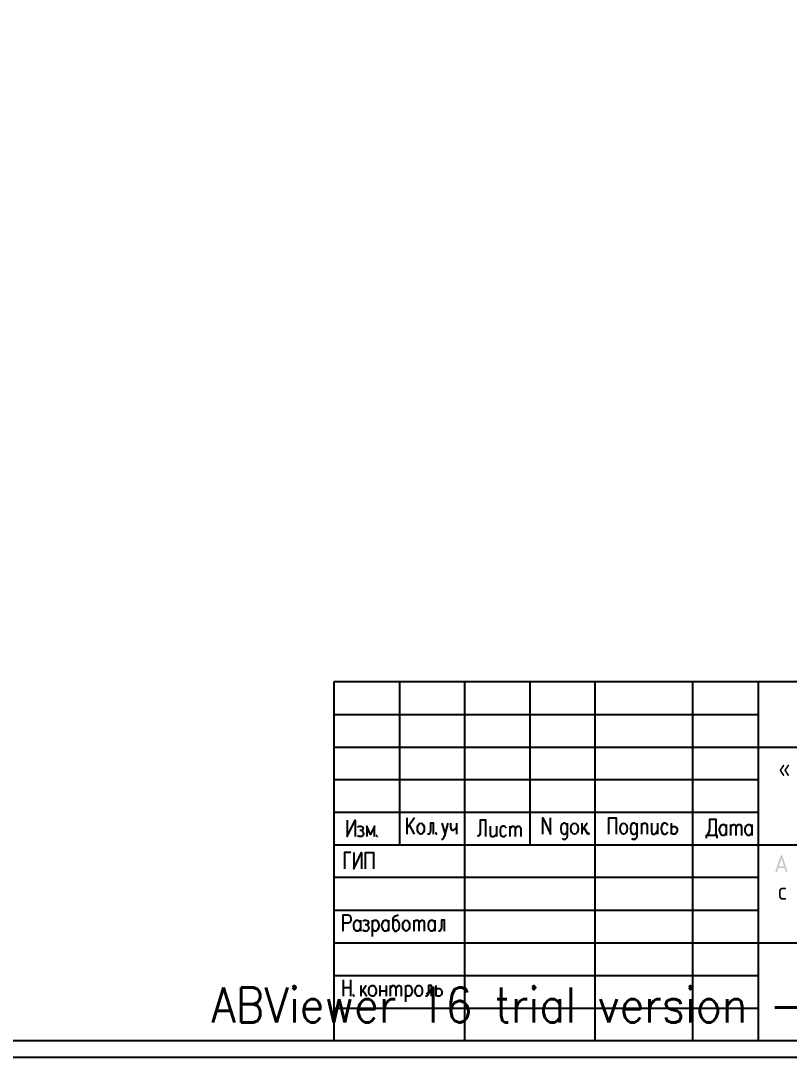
# Model space of a CAD drawing. Header units: millimetres. Extents: x 0 to 420, y 0 to 297.
# Drawn here: x 260.3 to 340.2, y 0 to 107.8 of the extents above; entities that cross this region are included whole.
import ezdxf

# ---------------------------------------------------------------- set-up
doc = ezdxf.new("R2010")
doc.units = ezdxf.units.MM
doc.layers.get('0').update_dxf_attribs({"linetype": 'CONTINUOUS'})
doc.styles.get("Standard").update_dxf_attribs({"font": 'STANDARD'})

# ---------------------------------------------------------------- blocks, each defined once
blk = doc.blocks.new('ABViewer')
at = {"color": 0, "true_color": 0x000001, "insert": (0, 0), "char_height": 0.05, "attachment_point": 1}
blk.add_mtext('ABViewer 16 trial version - www.cadsofttools.com', dxfattribs=at)

msp = doc.modelspace()

# ---------------------------------------------------------------- hatches: boundary and pattern name
at = {"true_color": 0x000007}
h = msp.add_hatch(color=0, dxfattribs=at)
h.paths.add_polyline_path([(339.390082, 20.639815), (339.126601, 19.84827), (339.654114, 19.84827)], flags=0)
h.paths.add_polyline_path([(340.019019, 19.309181), (339.996419, 19.241726), (339.92917, 19.219333), (339.875082, 19.234629), (339.843732, 19.280518), (339.714197, 19.668574), (339.066519, 19.668574), (338.936983, 19.280518), (338.905219, 19.234629), (338.851545, 19.219333), (338.78409, 19.241726), (338.761697, 19.309181), (338.765555, 19.337845), (339.300785, 20.943535), (339.335098, 20.997623), (339.390082, 21.015744), (339.444997, 20.998381), (339.478828, 20.946291), (340.01516, 19.337845)], flags=0)
msp.add_hatch(color=0, dxfattribs=at).paths.add_polyline_path([(339.322393, 17.280803), (339.322393, 16.742265), (339.335622, 16.673501), (339.375309, 16.615486), (339.433325, 16.575798), (339.502089, 16.562569), (339.771082, 16.562569), (339.83833, 16.539969), (339.86093, 16.472721), (339.83833, 16.405266), (339.771082, 16.382873), (339.502089, 16.382873), (339.3627, 16.408918), (339.246876, 16.487053), (339.168741, 16.602877), (339.142697, 16.742265), (339.142697, 17.280803), (339.168741, 17.419984), (339.246876, 17.536015), (339.3627, 17.61415), (339.502089, 17.640195), (339.771082, 17.640195), (339.83833, 17.617595), (339.86093, 17.550347), (339.83833, 17.482892), (339.771082, 17.460499), (339.502089, 17.460499), (339.432636, 17.447339), (339.374758, 17.408133), (339.335346, 17.349842)], flags=0)

# ---------------------------------------------------------------- linework, layer by layer
at = {"color": 0, "true_color": 0x000007}
for points in [[(0.211668, 0), (420.073667, 0), (420.073667, 296.925999), (0.211668, 296.925999)], [(7.239002, 1.735667), (418.338, 1.735667), (418.338, 295.190332), (7.239002, 295.190332)], [(296.799, 7.450667), (296.968333, 7.450667), (297.095333, 7.408333), (297.18, 7.239), (297.264667, 6.985), (297.264667, 6.815667), (297.18, 6.561667), (297.095333, 6.434667), (296.968333, 6.35), (296.799, 6.35), (296.672, 6.434667), (296.545, 6.561667), (296.502667, 6.815667), (296.502667, 6.985), (296.545, 7.239), (296.672, 7.408333)], [(301.582667, 7.450667), (301.752, 7.450667), (301.879, 7.408333), (302.006, 7.239), (302.048333, 6.985), (302.048333, 6.815667), (302.006, 6.561667), (301.879, 6.434667), (301.752, 6.35), (301.582667, 6.35), (301.498, 6.434667), (301.371, 6.561667), (301.328667, 6.815667), (301.328667, 6.985), (301.371, 7.239), (301.498, 7.408333)]]:
    msp.add_lwpolyline(points, close=True, dxfattribs=at)
for points in [[(418.338, 39.031333), (292.862, 39.031333)], [(292.862, 39.031333), (292.862, 1.735667)], [(299.677667, 39.031333), (299.677667, 22.098)], [(306.451, 39.031333), (306.451, 1.735667)], [(313.224333, 39.031333), (313.224333, 22.098)], [(319.997667, 39.031333), (319.997667, 1.735667)], [(330.157667, 39.031333), (330.157667, 1.735667)], [(336.973333, 39.031333), (336.973333, 1.735667)], [(292.862, 35.644667), (336.973333, 35.644667)], [(292.862, 32.258), (336.973333, 32.258)], [(336.973333, 32.258), (418.338, 32.258)], [(292.862, 28.871333), (336.973333, 28.871333)], [(292.862, 25.484667), (336.973333, 25.484667)], [(301.244, 24.892), (300.439667, 23.791333)], [(300.439667, 24.892), (300.439667, 23.198667)], [(314.579, 23.198667), (314.579, 24.892), (315.383333, 23.198667), (315.383333, 24.892)], [(321.437, 23.198667), (321.437, 24.892), (322.199, 24.892), (322.199, 23.198667)], [(294.259, 24.638), (294.259, 22.944667), (295.063333, 24.638), (295.063333, 22.944667)], [(295.317333, 23.960667), (295.486667, 24.045333), (295.656, 24.045333), (295.825333, 23.960667), (295.91, 23.833667), (295.825333, 23.664333), (295.740667, 23.579667), (295.571333, 23.579667)], [(297.095333, 22.944667), (297.095333, 24.045333), (296.672, 23.156333), (296.291, 24.045333), (296.291, 22.944667)], [(301.244, 23.198667), (300.736, 24.172333)], [(303.233667, 23.198667), (303.233667, 24.341667), (302.895, 24.341667), (302.895, 23.537333), (302.852667, 23.283333), (302.725667, 23.198667), (302.598667, 23.198667)], [(304.080333, 24.341667), (304.419, 23.198667), (304.757667, 24.341667)], [(304.969333, 24.341667), (304.969333, 23.918333), (305.054, 23.706667), (305.138667, 23.622), (305.308, 23.622), (305.435, 23.706667), (305.604333, 23.918333)], [(305.604333, 24.341667), (305.604333, 23.198667)], [(308.652333, 22.944667), (308.652333, 24.638), (308.059667, 24.638), (308.059667, 23.241), (307.975, 23.071667), (307.932667, 23.029333), (307.805667, 22.944667)], [(309.118, 24.045333), (309.118, 23.241), (309.160333, 23.029333), (309.287333, 22.944667), (309.456667, 22.944667), (309.583667, 23.029333), (309.753, 23.241)], [(309.753, 24.045333), (309.753, 22.944667)], [(310.811333, 23.833667), (310.684333, 23.960667), (310.599667, 24.045333), (310.430333, 24.045333), (310.303333, 23.960667), (310.176333, 23.833667), (310.134, 23.579667), (310.134, 23.410333), (310.176333, 23.156333), (310.303333, 23.029333), (310.430333, 22.944667), (310.599667, 22.944667), (310.684333, 23.029333), (310.811333, 23.156333)], [(311.15, 24.045333), (311.15, 22.944667)], [(311.15, 23.749), (311.319333, 23.960667), (311.446333, 24.045333), (311.531, 24.045333), (311.658, 23.960667), (311.700333, 23.749), (311.700333, 22.944667)], [(311.700333, 23.749), (311.869667, 23.960667), (311.996667, 24.045333), (312.123667, 24.045333), (312.208333, 23.960667), (312.293, 23.749), (312.293, 22.944667)], [(317.119, 24.087667), (317.076667, 24.172333), (316.992, 24.257), (316.907333, 24.341667), (316.738, 24.341667), (316.611, 24.257), (316.484, 24.087667), (316.441667, 23.876), (316.441667, 23.706667), (316.484, 23.452667), (316.611, 23.283333), (316.738, 23.198667), (316.907333, 23.198667), (316.992, 23.283333), (317.119, 23.452667)], [(317.119, 24.341667), (317.119, 23.029333), (317.076667, 22.817667), (316.992, 22.733), (316.907333, 22.648333), (316.738, 22.648333), (316.611, 22.733)], [(318.643, 24.341667), (318.643, 23.198667)], [(319.193333, 24.341667), (318.643, 23.537333)], [(318.854667, 23.876), (319.278, 23.198667)], [(324.358, 24.087667), (324.315667, 24.172333), (324.231, 24.257), (324.146333, 24.341667), (323.977, 24.341667), (323.85, 24.257), (323.723, 24.087667), (323.680667, 23.876), (323.680667, 23.706667), (323.723, 23.452667), (323.85, 23.283333), (323.977, 23.198667), (324.146333, 23.198667), (324.231, 23.283333), (324.358, 23.452667)], [(324.358, 24.341667), (324.358, 23.029333), (324.315667, 22.817667), (324.231, 22.733), (324.146333, 22.648333), (323.977, 22.648333), (323.85, 22.733)], [(324.823667, 24.341667), (324.823667, 23.198667)], [(324.823667, 24.003), (324.993, 24.257), (325.077667, 24.341667), (325.247, 24.341667), (325.374, 24.257), (325.416333, 24.087667), (325.416333, 23.198667)], [(325.882, 24.341667), (325.882, 23.537333), (325.924333, 23.283333), (326.051333, 23.198667), (326.220667, 23.198667), (326.347667, 23.283333), (326.517, 23.537333)], [(326.517, 24.341667), (326.517, 23.198667)], [(327.575333, 24.087667), (327.448333, 24.257), (327.363667, 24.341667), (327.194333, 24.341667), (327.067333, 24.257), (326.940333, 24.087667), (326.898, 23.876), (326.898, 23.706667), (326.940333, 23.452667), (327.067333, 23.283333), (327.194333, 23.198667), (327.363667, 23.198667), (327.448333, 23.283333), (327.575333, 23.452667)], [(327.914, 24.341667), (327.914, 23.198667)], [(327.914, 23.876), (327.956333, 23.918333), (328.083333, 24.003), (328.252667, 24.003), (328.295, 24.003), (328.422, 23.918333), (328.464333, 23.876), (328.549, 23.706667), (328.549, 23.537333), (328.464333, 23.368), (328.422, 23.283333), (328.295, 23.198667), (328.083333, 23.198667), (327.956333, 23.283333), (327.914, 23.368)], [(331.681667, 23.071667), (331.851, 23.325667), (331.893333, 23.495), (331.935667, 23.833667), (331.935667, 24.765), (332.570667, 24.765), (332.570667, 23.071667)], [(333.629, 23.325667), (333.544333, 23.156333), (333.417333, 23.071667), (333.248, 23.071667), (333.121, 23.156333), (333.078667, 23.241), (333.036333, 23.325667), (332.951667, 23.579667), (332.951667, 23.749), (333.036333, 23.960667), (333.121, 24.13), (333.248, 24.214667), (333.417333, 24.214667), (333.544333, 24.13), (333.629, 23.960667)], [(333.629, 24.214667), (333.629, 23.071667)], [(334.094667, 24.214667), (334.094667, 23.071667)], [(334.094667, 23.918333), (334.264, 24.13), (334.391, 24.214667), (334.475667, 24.214667), (334.602667, 24.13), (334.645, 23.918333), (334.645, 23.071667)], [(334.645, 23.918333), (334.814333, 24.13), (334.941333, 24.214667), (335.068333, 24.214667), (335.153, 24.13), (335.237667, 23.918333), (335.237667, 23.071667)], [(336.296, 23.325667), (336.169, 23.156333), (336.084333, 23.071667), (335.915, 23.071667), (335.788, 23.156333), (335.745667, 23.241), (335.661, 23.325667), (335.618667, 23.579667), (335.618667, 23.749), (335.661, 23.960667), (335.788, 24.13), (335.915, 24.214667), (336.084333, 24.214667), (336.169, 24.13), (336.296, 23.960667)], [(336.296, 24.214667), (336.296, 23.071667)], [(295.740667, 23.579667), (295.825333, 23.495), (295.91, 23.410333), (295.952333, 23.241), (295.91, 23.071667), (295.825333, 23.029333), (295.740667, 22.944667), (295.486667, 22.944667), (295.317333, 23.029333)], [(297.349333, 23.071667), (297.307, 23.029333), (297.349333, 22.944667), (297.434, 23.029333)], [(303.53, 23.368), (303.445333, 23.283333), (303.53, 23.198667), (303.572333, 23.283333)], [(304.419, 23.198667), (304.292, 22.902333), (304.207333, 22.733), (304.080333, 22.648333), (304.038, 22.648333)], [(319.362667, 23.368), (319.320333, 23.283333), (319.362667, 23.198667), (319.447333, 23.283333)], [(332.697667, 22.775333), (332.697667, 23.071667), (331.554667, 23.071667), (331.554667, 22.775333)], [(292.862, 22.098), (418.338, 22.098)], [(294.64, 21.293667), (293.962667, 21.293667), (293.962667, 19.600333)], [(294.936333, 21.293667), (294.936333, 19.600333), (295.740667, 21.293667), (295.740667, 19.600333)], [(296.164, 19.600333), (296.164, 21.293667), (296.968333, 21.293667), (296.968333, 19.600333)], [(292.862, 18.711333), (336.973333, 18.711333)], [(292.862, 15.282333), (336.973333, 15.282333)], [(293.835667, 13.123333), (293.835667, 14.816667), (294.343667, 14.816667), (294.513, 14.732), (294.597667, 14.647333), (294.64, 14.478), (294.64, 14.266333), (294.597667, 14.097), (294.513, 14.012333), (294.343667, 13.927667), (293.835667, 13.927667)], [(295.613667, 13.377333), (295.486667, 13.208), (295.359667, 13.123333), (295.190333, 13.123333), (295.105667, 13.208), (295.021, 13.292667), (294.978667, 13.377333), (294.936333, 13.589), (294.936333, 13.758333), (294.978667, 14.012333), (295.105667, 14.181667), (295.190333, 14.266333), (295.359667, 14.266333), (295.486667, 14.181667), (295.613667, 14.012333)], [(295.613667, 14.266333), (295.613667, 13.123333)], [(295.867667, 14.181667), (296.037, 14.266333), (296.206333, 14.266333), (296.375667, 14.181667), (296.460333, 14.012333), (296.375667, 13.843), (296.291, 13.758333), (296.121667, 13.758333)], [(296.841333, 14.266333), (296.841333, 12.573)], [(296.841333, 14.012333), (296.968333, 14.181667), (297.095333, 14.266333), (297.264667, 14.266333), (297.349333, 14.181667), (297.476333, 14.012333), (297.518667, 13.758333), (297.518667, 13.589), (297.476333, 13.377333), (297.349333, 13.208), (297.264667, 13.123333), (297.095333, 13.123333), (296.968333, 13.208), (296.841333, 13.377333)], [(298.534667, 13.377333), (298.45, 13.208), (298.323, 13.123333), (298.153667, 13.123333), (298.026667, 13.208), (297.984333, 13.292667), (297.942, 13.377333), (297.857333, 13.589), (297.857333, 13.758333), (297.942, 14.012333), (298.026667, 14.181667), (298.153667, 14.266333), (298.323, 14.266333), (298.45, 14.181667), (298.534667, 14.012333)], [(298.534667, 14.266333), (298.534667, 13.123333)], [(299.550667, 14.816667), (299.466, 14.732), (299.169667, 14.647333), (299.042667, 14.562667), (299.000333, 14.393333), (299.000333, 13.462), (299.042667, 13.292667), (299.127333, 13.208), (299.212, 13.123333), (299.381333, 13.123333), (299.508333, 13.208), (299.635333, 13.377333), (299.677667, 13.589), (299.677667, 13.758333), (299.635333, 14.012333), (299.550667, 14.097), (299.508333, 14.181667), (299.381333, 14.266333), (299.212, 14.266333), (299.127333, 14.181667), (299.000333, 14.012333)], [(301.159333, 14.266333), (301.159333, 13.123333)], [(301.159333, 13.927667), (301.328667, 14.181667), (301.413333, 14.266333), (301.540333, 14.266333), (301.667333, 14.181667), (301.709667, 13.927667), (301.709667, 13.123333)], [(301.709667, 13.927667), (301.879, 14.181667), (302.006, 14.266333), (302.090667, 14.266333), (302.217667, 14.181667), (302.26, 13.927667), (302.26, 13.123333)], [(303.360667, 13.377333), (303.233667, 13.208), (303.106667, 13.123333), (302.937333, 13.123333), (302.852667, 13.208), (302.768, 13.292667), (302.725667, 13.377333), (302.683333, 13.589), (302.683333, 13.758333), (302.725667, 14.012333), (302.852667, 14.181667), (302.937333, 14.266333), (303.106667, 14.266333), (303.233667, 14.181667), (303.360667, 14.012333)], [(303.360667, 14.266333), (303.360667, 13.123333)], [(304.376667, 13.123333), (304.376667, 14.266333), (304.038, 14.266333), (304.038, 13.462), (303.953333, 13.208), (303.868667, 13.123333), (303.741667, 13.123333)], [(296.291, 13.758333), (296.375667, 13.673667), (296.460333, 13.589), (296.502667, 13.462), (296.460333, 13.292667), (296.375667, 13.208), (296.291, 13.123333), (296.037, 13.123333), (295.867667, 13.208)], [(292.862, 11.895667), (336.973333, 11.895667)], [(336.973333, 11.895667), (418.338, 11.895667)], [(292.862, 8.509), (336.973333, 8.509)], [(293.835667, 8.043333), (293.835667, 6.35)], [(294.64, 6.35), (294.64, 8.043333)], [(293.835667, 7.239), (294.64, 7.239)], [(294.936333, 6.519333), (294.851667, 6.434667), (294.936333, 6.35), (294.978667, 6.434667)], [(295.656, 7.450667), (295.656, 6.35)], [(296.206333, 7.450667), (295.656, 6.646333)], [(295.867667, 6.985), (296.291, 6.35)], [(297.645667, 7.450667), (297.645667, 6.35)], [(297.645667, 6.900333), (298.280667, 6.900333)], [(298.280667, 7.450667), (298.280667, 6.35)], [(298.704, 7.450667), (298.704, 6.35)], [(298.704, 7.154333), (298.873333, 7.408333), (299.000333, 7.450667), (299.127333, 7.450667), (299.212, 7.408333), (299.296667, 7.154333), (299.296667, 6.35)], [(299.296667, 7.154333), (299.466, 7.408333), (299.550667, 7.450667), (299.677667, 7.450667), (299.804667, 7.408333), (299.847, 7.154333), (299.847, 6.35)], [(300.312667, 7.450667), (300.312667, 5.757333)], [(300.312667, 7.239), (300.397333, 7.408333), (300.524333, 7.450667), (300.693667, 7.450667), (300.820667, 7.408333), (300.905333, 7.239), (300.99, 6.985), (300.99, 6.815667), (300.905333, 6.561667), (300.820667, 6.434667), (300.693667, 6.35), (300.524333, 6.35), (300.397333, 6.434667), (300.312667, 6.561667)], [(303.022, 6.35), (303.022, 7.450667), (302.683333, 7.450667), (302.683333, 6.646333), (302.598667, 6.434667), (302.514, 6.35), (302.387, 6.35)], [(303.445333, 7.450667), (303.445333, 6.35)], [(303.445333, 6.985), (303.53, 7.069667), (303.614667, 7.154333), (303.784, 7.154333), (303.868667, 7.154333), (303.953333, 7.069667), (304.038, 6.985), (304.080333, 6.815667), (304.080333, 6.646333), (304.038, 6.519333), (303.953333, 6.434667), (303.868667, 6.35), (303.614667, 6.35), (303.53, 6.434667), (303.445333, 6.519333)], [(292.862, 5.122333), (336.973333, 5.122333)], [(292.862, 1.735667), (418.338, 1.735667)]]:
    msp.add_lwpolyline(points, dxfattribs=at)
for centre, ratio in [((301.900167, 23.770167), 0.62963), ((317.881, 23.770167), 0.666667), ((322.982167, 23.770167), 0.62963), ((300.376167, 13.694833), 0.62963)]:
    msp.add_ellipse(centre, major_axis=(0, 0.5715), ratio=ratio, start_param=0, end_param=6.283185, dxfattribs=at)

# ---------------------------------------------------------------- block references
at = {"color": 0, "true_color": 0x000000, "xscale": 72.47926, "yscale": 72.47926}
msp.add_blockref('ABViewer', (280.119667, 7.247926), dxfattribs=at)

# ---------------------------------------------------------------- texts
at = {"color": 0, "true_color": 0x000007, "insert": (339.090034, 31.025521), "char_height": 1.984469, "width": 1.1024828, "attachment_point": 1}
msp.add_mtext('«', dxfattribs=at)

doc.saveas('drawing.dxf')
